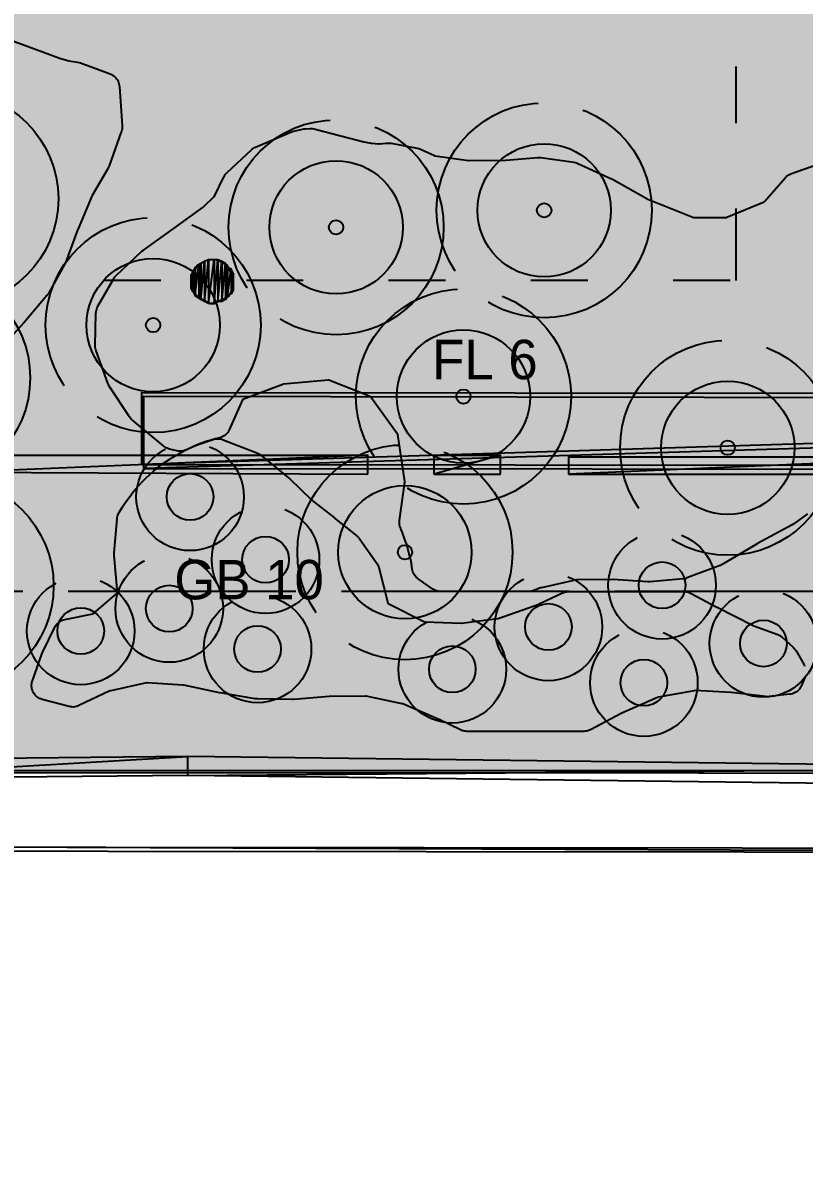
# Model space of a CAD drawing. Header units: metres. Extents: x 1 to 213, y 1 to 147.
# Drawn here: x 90.78 to 95.14, y 40.28 to 46.64 of the extents above; entities that cross this region are included whole.
import ezdxf
from ezdxf.enums import TextEntityAlignment as Align

# ---------------------------------------------------------------- set-up
doc = ezdxf.new("R2010")
doc.units = ezdxf.units.M
doc.linetypes.add('DASHED', pattern=[1.524, 1.27, -0.254])
for name, color, linetype in [('00-BASE-ARQUITECTURA', 8, 'Continuous'), ('PJ-ARBUSTOS', 82, 'Continuous'), ('PJ-COPA-ADULTA', 8, 'DASHED'), ('PJ-CUBRESUELOS', 150, 'Continuous'), ('PJ-ETIQUETAS', 7, 'Continuous'), ('PJ-GRAVILLA', 42, 'Continuous'), ('PJ-LIMITE-JARDIN', 7, 'Continuous'), ('PJ-MASAS', 92, 'Continuous'), ('PJ-MASAS-RELLENO', 92, 'Continuous'), ('PJ-RIEGO-SECTORES', 5, 'Continuous'), ('PJ-VISIBILIDAD', 1, 'DASHED')]:
    doc.layers.add(name, color=color, linetype=linetype)

# ---------------------------------------------------------------- blocks, each defined once
blk = doc.blocks.new('PJ_FL')
for radius in [0.372, 0.04]:
    blk.add_circle((0, 0), radius)
at = {"flags": 1}
for tag, p, height in [('CODIGO', (0.15, 0.15), 0.2), ('ESPECIE', (0.15, -0.1), 0.15), ('ZONA', (0.15, -0.3), 0.15)]:
    blk.add_attdef(tag, p, '', height=height, dxfattribs=at)
blk = doc.blocks.new('PJ_GB')
blk.add_circle((0, 0), 0.13)
at = {"flags": 1}
for tag, p, height in [('CODIGO', (0.15, 0.15), 0.2), ('ESPECIE', (0.15, -0.1), 0.15), ('ZONA', (0.15, -0.3), 0.15)]:
    blk.add_attdef(tag, p, '', height=height, dxfattribs=at)

msp = doc.modelspace()

# ---------------------------------------------------------------- hatches: boundary and pattern name
at = {"layer": 'PJ-GRAVILLA'}
h = msp.add_hatch(dxfattribs=at)
h.set_pattern_fill('GRAVEL', scale=0.03)
h.paths.add_polyline_path([(77.6993, 54.0632), (78.7135, 54.0191), (78.7135, 53.4899), (79.0663, 53.2253), (90.7961, 53.2253), (91.1489, 53.4899), (91.1489, 54.0191), (92.1631, 54.0632), (94.1034, 54.0632), (95.6468, 53.6663), (97.0579, 52.6962), (98.1163, 51.3291), (101.2913, 42.642), (101.0708, 42.4656), (70.5996, 42.4656), (70.5555, 42.8184), (70.8201, 43.568), (73.8187, 51.3732), (74.6125, 52.4757), (75.4503, 53.1812), (76.3764, 53.7104), (77.6993, 54.0632)])
at = {"layer": 'PJ-MASAS-RELLENO'}
for points in [[(86.0731, 45.8196), (86.1771, 45.8815), (86.1789, 45.8827), (86.1806, 45.8841), (86.3313, 46.0262), (86.3337, 46.0286), (86.4597, 46.1693), (86.4677, 46.1771), (86.6157, 46.3019), (86.6232, 46.3075), (86.6313, 46.3122), (86.7925, 46.3935), (86.8003, 46.3969), (86.9786, 46.4643), (86.982, 46.4658), (87.1587, 46.5525), (87.1601, 46.5533), (87.1614, 46.5543), (87.3169, 46.6869), (87.3181, 46.688), (87.3192, 46.6892), (87.4715, 46.8701), (87.4746, 46.8735), (87.4811, 46.8804), (87.4867, 46.8858), (87.4928, 46.8906), (87.4994, 46.8948), (87.5063, 46.8984), (87.5136, 46.9012), (87.5211, 46.9033), (87.5288, 46.9047), (87.5326, 46.9052), (87.5672, 46.9121), (87.5698, 46.9127), (87.8433, 46.9859), (87.8509, 46.9875), (87.8587, 46.9884), (87.8665, 46.9886), (87.8929, 46.9877), (87.8981, 46.9879), (87.9358, 46.9917), (87.9384, 46.992), (88.1964, 47.035), (88.2044, 47.0359), (88.2124, 47.036), (88.2203, 47.0353), (88.2546, 47.0307), (88.2598, 47.0303), (88.3009, 47.0302), (88.3016, 47.0302), (88.3097, 47.03), (88.3179, 47.029), (88.3258, 47.0272), (88.3335, 47.0246), (88.341, 47.0211), (88.348, 47.017), (88.4866, 46.9254), (88.6803, 46.7995), (88.682, 46.7985), (88.6838, 46.7978), (88.8613, 46.7463), (88.8632, 46.7459), (88.8652, 46.7456), (89.0627, 46.7298), (89.0678, 46.7297), (89.2452, 46.7381), (89.2547, 46.738), (89.2642, 46.7367), (89.4497, 46.7008), (89.4566, 46.6992), (89.4634, 46.6969), (89.6334, 46.6309), (89.6418, 46.6271), (89.8176, 46.5345), (89.8193, 46.5337), (89.8211, 46.5331), (90.009, 46.4765), (90.0111, 46.476), (90.0133, 46.476), (90.2149, 46.4828), (90.2172, 46.4831), (90.2194, 46.4835), (90.4485, 46.5449), (90.4509, 46.5457), (90.5481, 46.5785), (90.5556, 46.5807), (90.5633, 46.5821), (90.5711, 46.5827), (90.5789, 46.5826), (90.5867, 46.5817), (90.5944, 46.58), (90.6307, 46.5703), (90.6358, 46.5693), (90.6381, 46.569), (90.6468, 46.5674), (90.6553, 46.5648), (90.9834, 46.4444), (90.9859, 46.4436), (91.0336, 46.4296), (91.0387, 46.4284), (91.0877, 46.4207), (91.0956, 46.4191), (91.1033, 46.4166), (91.2693, 46.3546), (91.2763, 46.3516), (91.283, 46.3479), (91.2893, 46.3437), (91.2952, 46.3388), (91.3006, 46.3334), (91.3054, 46.3275), (91.3097, 46.3212), (91.3133, 46.3145), (91.3163, 46.3074), (91.3186, 46.3002), (91.3202, 46.2927), (91.3211, 46.2851), (91.3362, 46.0644), (91.3364, 46.0562), (91.3357, 46.048), (91.3341, 46.0399), (91.3317, 46.032), (91.2639, 45.842), (91.2611, 45.8353), (91.2578, 45.8289), (91.1697, 45.676), (91.1676, 45.6718), (91.0901, 45.4907), (91.0893, 45.4888), (91.0225, 45.307), (91.0202, 45.3013), (91.0174, 45.2958), (90.9268, 45.1324), (90.9227, 45.1257), (90.9179, 45.1194), (90.7896, 44.968), (90.7873, 44.9654), (90.6467, 44.8134), (90.6454, 44.8118), (90.6443, 44.8101), (90.5424, 44.6409), (90.5414, 44.6391), (90.5411, 44.6372), (90.5113, 44.4348), (90.5111, 44.4328), (90.5113, 44.4308), (90.5492, 44.1966), (90.5499, 44.1934), (90.6088, 43.9562), (90.6101, 43.9498), (90.6109, 43.9433), (90.6111, 43.9367), (90.6106, 43.7087), (90.6102, 43.701), (90.6091, 43.6934), (90.6073, 43.686), (90.6047, 43.6787), (90.6015, 43.6718), (90.5976, 43.6651), (90.5931, 43.6589), (90.4627, 43.4957), (90.4574, 43.4897), (90.4516, 43.4843), (90.4452, 43.4795), (90.4384, 43.4753), (90.4313, 43.4719), (90.4238, 43.4692), (90.416, 43.4672), (90.4082, 43.466), (90.4002, 43.4656), (89.9232, 43.4656), (89.9158, 43.4659), (89.9085, 43.467), (89.9014, 43.4686), (89.8944, 43.471), (89.8924, 43.4717), (89.8894, 43.473), (89.6922, 43.5583), (89.6906, 43.5589), (89.6889, 43.5594), (89.4991, 43.6046), (89.4881, 43.6081), (89.3282, 43.6717), (89.3206, 43.6751), (89.3135, 43.6794), (89.3068, 43.6843), (89.3007, 43.6899), (89.19, 43.8026), (89.1844, 43.8088), (89.1796, 43.8156), (89.1755, 43.8229), (89.1722, 43.8305), (89.1696, 43.8384), (89.1245, 44.0112), (89.1229, 44.0185), (89.0867, 44.2408), (89.0854, 44.2462), (89.0139, 44.4782), (89.0133, 44.4798), (89.0124, 44.4813), (88.869, 44.6711), (88.8677, 44.6727), (88.8658, 44.6736), (88.6419, 44.7701), (88.64, 44.7709), (88.6379, 44.7707), (88.3894, 44.7434), (88.3873, 44.743), (88.3853, 44.7422), (88.1558, 44.6349), (88.1515, 44.6326), (88.0867, 44.5919), (88.0796, 44.5879), (88.0721, 44.5847), (88.0644, 44.5822), (88.0564, 44.5806), (88.0483, 44.5797), (88.0402, 44.5797), (87.9869, 44.5824), (87.985, 44.5824), (87.9575, 44.5824), (87.9555, 44.5824), (87.8774, 44.5785), (87.8754, 44.5784), (87.8481, 44.5757), (87.8461, 44.5754), (87.7688, 44.564), (87.7668, 44.5636), (87.7399, 44.5583), (87.738, 44.5578), (87.6621, 44.5388), (87.6602, 44.5383), (87.6339, 44.5303), (87.632, 44.5297), (87.5584, 44.5034), (87.5565, 44.5026), (87.5311, 44.4921), (87.5294, 44.4913), (87.4586, 44.4579), (87.4569, 44.457), (87.4327, 44.4441), (87.4309, 44.4431), (87.415, 44.4335), (87.4083, 44.43), (87.4014, 44.427), (87.3943, 44.4248), (87.2634, 44.3902), (87.2617, 44.3897), (87.2601, 44.3886), (87.1093, 44.2777), (87.1078, 44.2765), (87.1066, 44.275), (86.9901, 44.1229), (86.9842, 44.116), (86.9775, 44.1098), (86.9701, 44.1044), (86.8147, 44.0037), (86.8073, 43.9995), (86.7995, 43.9961), (86.7914, 43.9935), (86.7831, 43.9918), (86.7746, 43.991), (86.7661, 43.9911), (86.6027, 44.0014), (86.5947, 44.0023), (86.5868, 44.0041), (86.5791, 44.0066), (86.5717, 44.0099), (86.5646, 44.0139), (86.5581, 44.0186), (86.552, 44.0239), (86.4442, 44.129), (86.4385, 44.1352), (86.4335, 44.1419), (86.4292, 44.1491), (86.4257, 44.1568), (86.423, 44.1648), (86.4211, 44.173), (86.3984, 44.3077), (86.3975, 44.3159), (86.3974, 44.3242), (86.3982, 44.3325), (86.4148, 44.4473), (86.415, 44.4494), (86.4145, 44.4515), (86.3596, 44.6337), (86.3589, 44.6356), (86.3576, 44.6373), (86.2133, 44.8051), (86.2121, 44.8063), (86.2108, 44.8075), (86.0202, 44.9643), (86.0166, 44.9674), (85.8501, 45.122), (85.845, 45.1272), (85.8404, 45.1327), (85.8364, 45.1387), (85.7476, 45.2828), (85.7436, 45.2901), (85.7404, 45.2978), (85.738, 45.3059), (85.7365, 45.3141), (85.7358, 45.3224), (85.736, 45.3307), (85.7371, 45.339), (85.7684, 45.5119), (85.7701, 45.5191), (85.7724, 45.5261), (85.7754, 45.5329), (85.7789, 45.5394), (85.7831, 45.5455), (85.9103, 45.7157), (85.9153, 45.7217), (85.9208, 45.7272), (85.9269, 45.7322), (85.9334, 45.7365), (86.0731, 45.8196)], [(91.3933, 44.4233), (91.3875, 44.4286), (91.3823, 44.4345), (91.3777, 44.4408), (91.2646, 44.6129), (91.26, 44.6209), (91.2563, 44.6294), (91.1909, 44.8087), (91.1886, 44.8158), (91.1871, 44.8231), (91.1862, 44.8306), (91.186, 44.838), (91.1904, 45.0206), (91.191, 45.0285), (91.1924, 45.0363), (91.1945, 45.0439), (91.1974, 45.0513), (91.2009, 45.0584), (91.2872, 45.2095), (91.2914, 45.2161), (91.2963, 45.2223), (91.3017, 45.228), (91.4468, 45.3652), (91.4551, 45.3721), (91.6388, 45.5041), (91.7886, 45.6121), (91.7928, 45.6156), (91.8498, 45.67), (91.851, 45.6712), (91.8518, 45.6728), (91.9044, 45.7807), (91.9079, 45.7871), (91.9119, 45.7931), (91.9165, 45.7988), (91.9216, 45.804), (92.0576, 45.9317), (92.063, 45.9363), (92.0687, 45.9403), (92.0747, 45.9439), (92.0811, 45.947), (92.2805, 46.0318), (92.2871, 46.0342), (92.2939, 46.0361), (92.3416, 46.0471), (92.3499, 46.0486), (92.3582, 46.0491), (92.3851, 46.0496), (92.3866, 46.0497), (92.3957, 46.05), (92.4047, 46.0492), (92.4136, 46.0474), (92.684, 45.9762), (92.6865, 45.9756), (92.7242, 45.9683), (92.7294, 45.9676), (92.7664, 45.9654), (92.7716, 45.9654), (92.8086, 45.968), (92.8112, 45.9684), (92.8197, 45.9691), (92.8283, 45.9688), (92.8368, 45.9677), (92.9817, 45.9404), (92.991, 45.9381), (92.9999, 45.9347), (93.0793, 45.8989), (93.081, 45.8982), (93.0829, 45.8978), (93.2683, 45.8719), (93.2698, 45.8717), (93.2713, 45.8717), (93.4739, 45.8738), (93.4767, 45.8739), (93.6552, 45.8884), (93.664, 45.8887), (93.6728, 45.8879), (93.8559, 45.8621), (93.8634, 45.8607), (93.8707, 45.8586), (93.8778, 45.8557), (94.0658, 45.7703), (94.0719, 45.7672), (94.2727, 45.6542), (94.2774, 45.6519), (94.5198, 45.5547), (94.5216, 45.5541), (94.5235, 45.554), (94.7064, 45.5542), (94.7084, 45.5543), (94.7102, 45.555), (94.9182, 45.6419), (94.9198, 45.6427), (94.921, 45.644), (95.0369, 45.7765), (95.0426, 45.7824), (95.0489, 45.7877), (95.0557, 45.7923), (95.0629, 45.7961), (95.0705, 45.7993), (95.2443, 45.8606), (95.2519, 45.8629), (95.2597, 45.8644), (95.2676, 45.8651), (95.2756, 45.8651), (95.2835, 45.8642), (95.2912, 45.8626), (95.2988, 45.8602), (95.3943, 45.8247), (95.4015, 45.8216), (95.4084, 45.8178), (95.4148, 45.8134), (95.4208, 45.8083), (95.4263, 45.8027), (95.4312, 45.7966), (95.4355, 45.7901), (95.4391, 45.7831), (95.442, 45.7758), (95.4442, 45.7683), (95.4457, 45.7606), (95.4464, 45.7528), (95.4463, 45.745), (95.4454, 45.7372), (95.4438, 45.7295), (95.4415, 45.722), (95.4384, 45.7148), (95.4346, 45.7079), (95.4329, 45.7051), (95.4324, 45.7043), (95.4292, 45.6987), (95.4283, 45.697), (95.421, 45.6829), (95.4201, 45.6811), (95.4177, 45.6757), (95.4169, 45.6739), (95.4111, 45.6591), (95.4104, 45.6573), (95.4084, 45.6512), (95.408, 45.6502), (95.4057, 45.6427), (95.4054, 45.6417), (95.3559, 45.4677), (95.3557, 45.4668), (95.3537, 45.459), (95.3534, 45.458), (95.352, 45.4516), (95.3516, 45.4496), (95.3487, 45.4337), (95.3484, 45.4318), (95.3477, 45.4258), (95.3475, 45.4237), (95.3462, 45.4077), (95.3461, 45.4057), (95.346, 45.3996), (95.346, 45.3976), (95.3464, 45.3815), (95.3465, 45.3795), (95.347, 45.3729), (95.3471, 45.3719), (95.3479, 45.3639), (95.348, 45.3629), (95.3701, 45.189), (95.3703, 45.1879), (95.3716, 45.1791), (95.3718, 45.1781), (95.3731, 45.171), (95.3736, 45.1688), (95.3777, 45.1516), (95.3783, 45.1494), (95.3804, 45.1426), (95.3807, 45.1415), (95.3835, 45.1331), (95.3839, 45.1321), (95.4516, 44.9453), (95.4524, 44.943), (95.5086, 44.7722), (95.5106, 44.7648), (95.512, 44.7572), (95.5312, 44.6035), (95.5318, 44.5969), (95.5318, 44.5903), (95.5247, 44.4127), (95.5246, 44.4094), (95.5245, 44.4066), (95.5245, 44.4034), (95.5236, 44.2141), (95.5236, 44.2129), (95.5239, 44.2033), (95.5239, 44.202), (95.5244, 44.1942), (95.5246, 44.1918), (95.5268, 44.1726), (95.5272, 44.1703), (95.5285, 44.1625), (95.5288, 44.1614), (95.5307, 44.1519), (95.531, 44.1507), (95.5386, 44.1192), (95.5401, 44.1113), (95.5408, 44.1033), (95.5407, 44.0952), (95.5398, 44.0872), (95.5381, 44.0794), (95.5356, 44.0717), (95.5323, 44.0644), (95.5283, 44.0574), (95.5237, 44.0508), (95.5184, 44.0448), (95.4525, 43.9767), (95.4463, 43.9709), (95.4394, 43.9658), (95.4321, 43.9615), (95.4244, 43.9579), (95.4163, 43.9552), (95.2707, 43.915), (95.2646, 43.9136), (95.2585, 43.9126), (95.164, 43.9018), (95.1619, 43.9015), (95.1602, 43.9003), (95.0838, 43.8438), (95.0741, 43.8377), (94.8799, 43.7333), (94.8785, 43.7325), (94.684, 43.6177), (94.6779, 43.6145), (94.6717, 43.6118), (94.4872, 43.5417), (94.4803, 43.5395), (94.4732, 43.5378), (94.466, 43.5368), (94.282, 43.5203), (94.2758, 43.5199), (94.2696, 43.5201), (94.0761, 43.5327), (94.0732, 43.5328), (93.8756, 43.5314), (93.8735, 43.5312), (93.8714, 43.5309), (93.6749, 43.4874), (93.6698, 43.4859), (93.6276, 43.4705), (93.6209, 43.4684), (93.6141, 43.4668), (93.6071, 43.4659), (93.6001, 43.4656), (93.1157, 43.4656), (93.1076, 43.466), (93.0996, 43.4672), (93.0918, 43.4693), (93.0842, 43.4721), (93.0769, 43.4757), (93.07, 43.48), (92.9878, 43.5372), (92.9814, 43.5422), (92.9755, 43.5478), (92.9702, 43.554), (92.9655, 43.5607), (92.9616, 43.5678), (92.9584, 43.5753), (92.956, 43.5831), (92.9544, 43.5911), (92.9498, 43.6222), (92.9495, 43.6241), (92.9441, 43.6511), (92.9437, 43.653), (92.9303, 43.7065), (92.9297, 43.7084), (92.9218, 43.7347), (92.9211, 43.7365), (92.9026, 43.7885), (92.9019, 43.7903), (92.8913, 43.8157), (92.8902, 43.8184), (92.8902, 43.8184), (92.8879, 43.824), (92.8856, 43.8314), (92.8841, 43.839), (92.8833, 43.8468), (92.8832, 43.8545), (92.8839, 43.8622), (92.9141, 44.0758), (92.9143, 44.0777), (92.9141, 44.0796), (92.8739, 44.3417), (92.8735, 44.3436), (92.8725, 44.3452), (92.7232, 44.5518), (92.722, 44.5532), (92.7203, 44.554), (92.4897, 44.6457), (92.4879, 44.6463), (92.486, 44.6462), (92.2363, 44.6233), (92.2346, 44.623), (92.2329, 44.6225), (92.0104, 44.5382), (92.0086, 44.5374), (92.0077, 44.5357), (91.9333, 44.3685), (91.9297, 44.3613), (91.9254, 44.3545), (91.9203, 44.3482), (91.9147, 44.3424), (91.9086, 44.3372), (91.9019, 44.3327), (91.8948, 44.3288), (91.8874, 44.3257), (91.8797, 44.3234), (91.8412, 44.3138), (91.8393, 44.3132), (91.813, 44.3053), (91.8112, 44.3046), (91.7593, 44.2861), (91.7574, 44.2854), (91.732, 44.2748), (91.7302, 44.274), (91.6944, 44.2571), (91.6873, 44.2542), (91.68, 44.2519), (91.6725, 44.2504), (91.6649, 44.2496), (91.6572, 44.2495), (91.6496, 44.2501), (91.6421, 44.2515), (91.6012, 44.261), (91.594, 44.263), (91.5871, 44.2657), (91.5804, 44.269), (91.574, 44.273), (91.5681, 44.2775), (91.3933, 44.4233)], [(91.1722, 43.3419), (91.1741, 43.3424), (91.1757, 43.3436), (91.3092, 43.4562), (91.3106, 43.4574), (91.3105, 43.4593), (91.2915, 43.6674), (91.2911, 43.6744), (91.2914, 43.6815), (91.3077, 43.8719), (91.3086, 43.8791), (91.3102, 43.8862), (91.3124, 43.8931), (91.3153, 43.8998), (91.3187, 43.9062), (91.3399, 43.9415), (91.342, 43.9448), (91.3562, 43.966), (91.3584, 43.9692), (91.3901, 44.0119), (91.3925, 44.015), (91.4087, 44.0347), (91.4113, 44.0377), (91.447, 44.0771), (91.4497, 44.08), (91.4677, 44.098), (91.4706, 44.1007), (91.51, 44.1364), (91.513, 44.139), (91.5327, 44.1552), (91.5358, 44.1576), (91.5785, 44.1893), (91.5817, 44.1915), (91.6029, 44.2057), (91.6062, 44.2078), (91.6519, 44.2352), (91.6553, 44.2371), (91.6778, 44.2491), (91.6813, 44.2509), (91.7294, 44.2736), (91.7329, 44.2752), (91.7565, 44.285), (91.7602, 44.2864), (91.8103, 44.3043), (91.814, 44.3055), (91.8384, 44.3129), (91.8422, 44.314), (91.8513, 44.3163), (91.8594, 44.3179), (91.8675, 44.3186), (91.8757, 44.3185), (91.8839, 44.3176), (91.8919, 44.3158), (91.8997, 44.3132), (92.0879, 44.2401), (92.0956, 44.2366), (92.1028, 44.2324), (92.1096, 44.2274), (92.2644, 44.1008), (92.2693, 44.0964), (92.3924, 43.9774), (92.3956, 43.9746), (92.5204, 43.8773), (92.5216, 43.8763), (92.6474, 43.7744), (92.6529, 43.7695), (92.6579, 43.7641), (92.6625, 43.7583), (92.7555, 43.626), (92.7594, 43.6199), (92.7627, 43.6134), (92.7655, 43.6066), (92.7676, 43.5996), (92.8175, 43.4023), (92.8181, 43.4006), (92.8197, 43.3996), (93.0228, 43.2972), (93.0248, 43.2963), (93.0269, 43.2961), (93.2268, 43.289), (93.2284, 43.289), (93.2301, 43.2892), (93.4301, 43.3149), (93.4321, 43.3152), (93.4341, 43.3158), (93.6341, 43.3857), (93.6375, 43.3871), (93.793, 43.4583), (93.801, 43.4615), (93.8092, 43.4638), (93.8177, 43.4651), (93.8263, 43.4656), (94.4722, 43.4656), (94.4801, 43.4652), (94.4879, 43.464), (94.4955, 43.4621), (94.503, 43.4594), (94.5101, 43.456), (94.6538, 43.3786), (94.6548, 43.3781), (94.8561, 43.2772), (94.86, 43.2755), (94.9938, 43.2258), (95.0009, 43.2227), (95.0076, 43.219), (95.014, 43.2147), (95.0199, 43.2098), (95.0799, 43.1548), (95.0858, 43.1488), (95.091, 43.1422), (95.0956, 43.1351), (95.14, 43.0564), (95.1435, 43.0493), (95.1464, 43.0418), (95.1485, 43.0341), (95.1498, 43.0262), (95.1503, 43.0182), (95.15, 43.0102), (95.1489, 43.0022), (95.147, 42.9945), (95.1444, 42.9869), (95.126, 42.942), (95.1228, 42.9349), (95.1188, 42.9282), (95.1142, 42.922), (95.1091, 42.9162), (95.1034, 42.9109), (95.0972, 42.9062), (95.0906, 42.9021), (95.0836, 42.8987), (95.0763, 42.896), (95.0688, 42.894), (95.0611, 42.8927), (94.9461, 42.8794), (94.9366, 42.8789), (94.9272, 42.8795), (94.7344, 42.9031), (94.7314, 42.9034), (94.5315, 42.9128), (94.5292, 42.9128), (94.527, 42.9125), (94.3278, 42.8758), (94.3256, 42.8753), (94.3234, 42.8745), (94.1232, 42.7874), (94.1205, 42.7861), (93.9486, 42.6949), (93.9415, 42.6916), (93.9342, 42.689), (93.9266, 42.6871), (93.9189, 42.686), (93.9111, 42.6856), (93.2594, 42.6856), (93.2522, 42.6859), (93.245, 42.6869), (93.238, 42.6885), (93.2311, 42.6908), (93.2245, 42.6936), (93.1042, 42.7519), (93.1025, 42.7527), (92.9015, 42.8386), (92.8996, 42.8393), (92.8977, 42.8398), (92.698, 42.8812), (92.6959, 42.8815), (92.6938, 42.8816), (92.4937, 42.8798), (92.4909, 42.8797), (92.2923, 42.8639), (92.2848, 42.8636), (92.0908, 42.8666), (92.0849, 42.8669), (92.079, 42.8677), (91.883, 42.9001), (91.8794, 42.9008), (91.6803, 42.9431), (91.6746, 42.9439), (91.4757, 42.9573), (91.4738, 42.9573), (91.4719, 42.957), (91.2723, 42.9127), (91.2701, 42.9121), (91.2681, 42.9112), (91.0951, 42.8292), (91.0877, 42.8262), (91.08, 42.8239), (91.0721, 42.8223), (91.0641, 42.8216), (91.0561, 42.8217), (91.0481, 42.8226), (91.0403, 42.8242), (90.8904, 42.8641), (90.883, 42.8665), (90.8758, 42.8696), (90.869, 42.8733), (90.8626, 42.8777), (90.8566, 42.8827), (90.8512, 42.8883), (90.8463, 42.8944), (90.842, 42.9009), (90.8384, 42.9078), (90.8355, 42.915), (90.8333, 42.9225), (90.8318, 42.9301), (90.8311, 42.9379), (90.8311, 42.9457), (90.8319, 42.9534), (90.8334, 42.9611), (90.8357, 42.9685), (90.8908, 43.1216), (90.8941, 43.1294), (90.9609, 43.2673), (90.9649, 43.2745), (90.9695, 43.2812), (90.9749, 43.2874), (90.9808, 43.2931), (90.9873, 43.2981), (90.9942, 43.3024), (91.0016, 43.306), (91.0093, 43.3088), (91.0172, 43.3108), (91.1722, 43.3419)]]:
    msp.add_hatch(color=7, dxfattribs=at).paths.add_polyline_path(points)

# ---------------------------------------------------------------- linework, layer by layer
at = {"layer": '00-BASE-ARQUITECTURA'}
for points in [[(94.7596, 46.3973), (94.7596, 46.0798)], [(94.7596, 45.6036), (94.7596, 45.2014)], [(91.8386, 45.3178), (91.8174, 45.3178), (91.7963, 45.3072), (91.7751, 45.2966), (91.7539, 45.2861), (91.7433, 45.2649), (91.7328, 45.2437), (91.7222, 45.2226), (91.7222, 45.2014), (91.7222, 45.1802), (91.7222, 45.1591), (91.7328, 45.1379), (91.7433, 45.1167), (91.7645, 45.1061), (91.7857, 45.0956), (91.8068, 45.085), (91.828, 45.0744), (91.8492, 45.0744), (91.8703, 45.085), (91.8915, 45.0956), (91.9127, 45.1061), (91.9338, 45.1167), (91.9444, 45.1379), (91.955, 45.1591), (91.955, 45.1802), (91.955, 45.2014), (91.955, 45.2226), (91.9444, 45.2437), (91.9338, 45.2649), (91.9233, 45.2861), (91.9021, 45.2966), (91.8809, 45.3072), (91.8598, 45.3178), (91.8386, 45.3178)], [(91.7963, 45.3072), (91.7963, 45.085), (91.8174, 45.3178), (91.7963, 45.3072)], [(91.7963, 45.085), (91.8174, 45.3178), (91.8174, 45.0744), (91.7963, 45.085)], [(91.8174, 45.3178), (91.8174, 45.0744), (91.8492, 45.3178), (91.8174, 45.3178)], [(91.8174, 45.0744), (91.8492, 45.3178), (91.8492, 45.0744), (91.8174, 45.0744)], [(91.8492, 45.3178), (91.8492, 45.0744), (91.8703, 45.3178), (91.8492, 45.3178)], [(91.8492, 45.0744), (91.8703, 45.3178), (91.8703, 45.085), (91.8492, 45.0744)], [(91.8703, 45.3178), (91.8703, 45.085), (91.8915, 45.3072), (91.8703, 45.3178)], [(91.7222, 45.2331), (91.7222, 45.1591), (91.7328, 45.2543), (91.7222, 45.2331)], [(91.7222, 45.1591), (91.7328, 45.2543), (91.7328, 45.1379), (91.7222, 45.1591)], [(91.7328, 45.2543), (91.7328, 45.1379), (91.7433, 45.2755), (91.7328, 45.2543)], [(91.7328, 45.1379), (91.7433, 45.2755), (91.7433, 45.1273), (91.7328, 45.1379)], [(91.7433, 45.2755), (91.7433, 45.1273), (91.7645, 45.2861), (91.7433, 45.2755)], [(91.7433, 45.1273), (91.7645, 45.2861), (91.7645, 45.1061), (91.7433, 45.1273)], [(91.7645, 45.2861), (91.7645, 45.1061), (91.7751, 45.2966), (91.7645, 45.2861)], [(91.7645, 45.1061), (91.7751, 45.2966), (91.7751, 45.0956), (91.7645, 45.1061)], [(91.7751, 45.2966), (91.7751, 45.0956), (91.7963, 45.3072), (91.7751, 45.2966)], [(91.7751, 45.0956), (91.7963, 45.3072), (91.7963, 45.085), (91.7751, 45.0956)], [(91.8703, 45.085), (91.8915, 45.3072), (91.8915, 45.085), (91.8703, 45.085)], [(91.8915, 45.3072), (91.8915, 45.085), (91.9127, 45.2966), (91.8915, 45.3072)], [(91.8915, 45.085), (91.9127, 45.2966), (91.9127, 45.0956), (91.8915, 45.085)], [(91.9127, 45.2966), (91.9127, 45.0956), (91.9233, 45.2755), (91.9127, 45.2966)], [(91.9127, 45.0956), (91.9233, 45.2755), (91.9233, 45.1167), (91.9127, 45.0956)], [(91.9233, 45.2755), (91.9233, 45.1167), (91.9444, 45.2649), (91.9233, 45.2755)], [(91.9233, 45.1167), (91.9444, 45.2649), (91.9444, 45.1273), (91.9233, 45.1167)], [(91.9444, 45.2649), (91.9444, 45.1273), (91.955, 45.2437), (91.9444, 45.2649)], [(91.5528, 45.2014), (91.2353, 45.2014)], [(91.7222, 45.212), (91.7222, 45.1908), (91.7222, 45.2331), (91.7222, 45.212)], [(91.7222, 45.1908), (91.7222, 45.2331), (91.7222, 45.1591), (91.7222, 45.1908)], [(91.9444, 45.1273), (91.955, 45.2437), (91.955, 45.1485), (91.9444, 45.1273)], [(91.955, 45.1485), (91.955, 45.2437), (91.955, 45.2226), (91.955, 45.1485)], [(91.955, 45.1485), (91.955, 45.1696), (91.955, 45.2226), (91.955, 45.1485)], [(91.955, 45.1696), (91.955, 45.2226), (91.955, 45.2014), (91.955, 45.1696)], [(92.3466, 45.2014), (92.0291, 45.2014)], [(93.1403, 45.2014), (92.8228, 45.2014)], [(93.9341, 45.2014), (93.6166, 45.2014)], [(94.7278, 45.2014), (94.4103, 45.2014)], [(103.9459, 44.5664), (91.447, 44.1748), (91.447, 44.577), (103.9459, 44.5664)], [(103.9459, 44.1642), (103.9459, 44.5664), (91.447, 44.1748), (103.9459, 44.1642)], [(103.9565, 44.5346), (91.4576, 44.1536), (91.4576, 44.5558), (103.9565, 44.5346)], [(103.9565, 44.1431), (103.9565, 44.5346), (91.4576, 44.1536), (103.9565, 44.1431)], [(92.7064, 44.1219), (92.7064, 44.2277), (90.4522, 44.1325), (92.7064, 44.1219)], [(92.7064, 44.2277), (90.4522, 44.1325), (90.4522, 44.2277), (92.7064, 44.2277)], [(93.4473, 44.1219), (93.4473, 44.2277), (93.0768, 44.1219), (93.4473, 44.1219)], [(93.4473, 44.2277), (93.0768, 44.1219), (93.0768, 44.2277), (93.4473, 44.2277)], [(96.0825, 44.1219), (96.0825, 44.2171), (93.8283, 44.1219), (96.0825, 44.1219)], [(96.0825, 44.2171), (93.8283, 44.1219), (93.8283, 44.2171), (96.0825, 44.2171)], [(89.542, 42.5238), (89.542, 42.418), (91.701, 42.545), (89.542, 42.5238)], [(89.542, 42.418), (91.701, 42.545), (91.701, 42.4391), (89.542, 42.418)], [(91.701, 42.545), (91.701, 42.4391)], [(91.701, 42.545), (91.701, 42.4391), (96.8022, 42.4815), (91.701, 42.545)], [(132.6056, 42.4603), (98.813, 42.4497), (51.9289, 42.4709), (51.9183, 40.2061), (63.2954, 40.1637), (62.5016, 38.0788), (61.8984, 36.4807), (60.5119, 32.8612), (59.8875, 31.2208), (59.2102, 29.4428), (58.5223, 27.8553), (57.9402, 26.7652), (56.6173, 24.7438), (54.7229, 22.5637), (53.0189, 21.0502), (52.1723, 20.4152), (50.426, 19.3146), (48.5316, 18.3832)], [(91.701, 42.4391), (96.8022, 42.4815), (96.8022, 42.3756), (91.701, 42.4391)], [(52.1935, 42.0793), (123.197, 42.0052)], [(101.6705, 41.9946), (70.2063, 42.1216)], [(52.204, 42.0581), (123.2076, 41.9841)]]:
    msp.add_lwpolyline(points, dxfattribs=at)
at = {"layer": 'PJ-COPA-ADULTA'}
for centre, radius in [((90.3805, 45.6574), 0.6), ((93.6905, 45.5937), 0.6), ((92.5298, 45.4988), 0.6), ((91.5092, 44.9532), 0.6), ((90.2234, 44.6587), 0.6), ((93.2404, 44.5545), 0.6), ((94.7143, 44.2683), 0.6), ((91.7154, 43.9942), 0.3), ((92.914, 43.6855), 0.6), ((90.3539, 43.4973), 0.6), ((92.1362, 43.6438), 0.3), ((94.3482, 43.5009), 0.3), ((91.5993, 43.371), 0.3), ((91.1053, 43.2458), 0.3), ((93.7141, 43.2685), 0.3), ((94.9135, 43.1762), 0.3), ((92.0914, 43.1454), 0.3), ((93.1783, 43.0322), 0.3), ((94.2465, 42.9574), 0.3)]:
    msp.add_circle(centre, radius, dxfattribs=at)
at = {"layer": 'PJ-LIMITE-JARDIN'}
msp.add_lwpolyline([(77.6993, 54.0632), (78.7135, 54.0191), (78.7135, 53.4899), (79.0663, 53.2253), (90.7961, 53.2253), (91.1489, 53.4899), (91.1489, 54.0191), (92.1631, 54.0632), (94.1034, 54.0632), (95.6468, 53.6663), (97.0579, 52.6962), (98.1163, 51.3291), (101.2913, 42.642), (101.0708, 42.4656), (70.5996, 42.4656), (70.5555, 42.8184), (70.8201, 43.568), (73.8187, 51.3732), (74.6125, 52.4757), (75.4503, 53.1812), (76.3764, 53.7104), (77.6993, 54.0632)], close=True, dxfattribs=at)
at = {"layer": 'PJ-MASAS'}
for points in [[(90.6553, 46.5648), (90.9834, 46.4444), (90.9859, 46.4436), (91.0336, 46.4296), (91.0387, 46.4284), (91.0877, 46.4207), (91.0956, 46.4191), (91.1033, 46.4166), (91.2693, 46.3546), (91.2763, 46.3516), (91.283, 46.3479), (91.2893, 46.3437), (91.2952, 46.3388), (91.3006, 46.3334), (91.3054, 46.3275), (91.3097, 46.3212), (91.3133, 46.3145), (91.3163, 46.3074), (91.3186, 46.3002), (91.3202, 46.2927), (91.3211, 46.2851), (91.3362, 46.0644), (91.3364, 46.0562), (91.3357, 46.048), (91.3341, 46.0399), (91.3317, 46.032), (91.2639, 45.842), (91.2611, 45.8353), (91.2578, 45.8289), (91.1697, 45.676), (91.1676, 45.6718), (91.0901, 45.4907), (91.0893, 45.4888), (91.0225, 45.307), (91.0202, 45.3013), (91.0174, 45.2958), (90.9268, 45.1324), (90.9227, 45.1257), (90.9179, 45.1194), (90.7896, 44.968), (90.7873, 44.9654), (90.6467, 44.8134)], [(95.1602, 43.9003), (95.0838, 43.8438), (95.0741, 43.8377), (94.8799, 43.7333), (94.8785, 43.7325), (94.684, 43.6177), (94.6779, 43.6145), (94.6717, 43.6118), (94.4872, 43.5417), (94.4803, 43.5395), (94.4732, 43.5378), (94.466, 43.5368), (94.282, 43.5203), (94.2758, 43.5199), (94.2696, 43.5201), (94.0761, 43.5327), (94.0732, 43.5328), (93.8756, 43.5314), (93.8735, 43.5312), (93.8714, 43.5309), (93.6749, 43.4874), (93.6698, 43.4859), (93.6276, 43.4705), (93.6209, 43.4684), (93.6141, 43.4668), (93.6071, 43.4659), (93.6001, 43.4656), (93.1157, 43.4656), (93.1076, 43.466), (93.0996, 43.4672), (93.0918, 43.4693), (93.0842, 43.4721), (93.0769, 43.4757), (93.07, 43.48), (92.9878, 43.5372), (92.9814, 43.5422), (92.9755, 43.5478), (92.9702, 43.554), (92.9655, 43.5607), (92.9616, 43.5678), (92.9584, 43.5753), (92.956, 43.5831), (92.9544, 43.5911), (92.9498, 43.6222), (92.9495, 43.6241), (92.9441, 43.6511), (92.9437, 43.653), (92.9303, 43.7065), (92.9297, 43.7084), (92.9218, 43.7347), (92.9211, 43.7365), (92.9026, 43.7885), (92.9019, 43.7903), (92.8913, 43.8157), (92.8902, 43.8184), (92.8902, 43.8184), (92.8879, 43.824), (92.8856, 43.8314), (92.8841, 43.839), (92.8833, 43.8468), (92.8832, 43.8545), (92.8839, 43.8622), (92.9141, 44.0758), (92.9143, 44.0777), (92.9141, 44.0796), (92.8739, 44.3417), (92.8735, 44.3436), (92.8725, 44.3452), (92.7232, 44.5518), (92.722, 44.5532), (92.7203, 44.554), (92.4897, 44.6457), (92.4879, 44.6463), (92.486, 44.6462), (92.2363, 44.6233), (92.2346, 44.623), (92.2329, 44.6225), (92.0104, 44.5382), (92.0086, 44.5374), (92.0077, 44.5357), (91.9333, 44.3685), (91.9297, 44.3613), (91.9254, 44.3545), (91.9203, 44.3482), (91.9147, 44.3424), (91.9086, 44.3372), (91.9019, 44.3327), (91.8948, 44.3288), (91.8874, 44.3257), (91.8797, 44.3234), (91.8412, 44.3138), (91.8393, 44.3132), (91.813, 44.3053), (91.8112, 44.3046), (91.7593, 44.2861), (91.7574, 44.2854), (91.732, 44.2748), (91.7302, 44.274), (91.6944, 44.2571), (91.6873, 44.2542), (91.68, 44.2519), (91.6725, 44.2504), (91.6649, 44.2496), (91.6572, 44.2495), (91.6496, 44.2501), (91.6421, 44.2515), (91.6012, 44.261), (91.594, 44.263), (91.5871, 44.2657), (91.5804, 44.269), (91.574, 44.273), (91.5681, 44.2775), (91.3933, 44.4233), (91.3933, 44.4233), (91.3875, 44.4286), (91.3823, 44.4345), (91.3777, 44.4408), (91.2646, 44.6129), (91.26, 44.6209), (91.2563, 44.6294), (91.1909, 44.8087), (91.1886, 44.8158), (91.1871, 44.8231), (91.1862, 44.8306), (91.186, 44.838), (91.1904, 45.0206), (91.191, 45.0285), (91.1924, 45.0363), (91.1945, 45.0439), (91.1974, 45.0513), (91.2009, 45.0584), (91.2872, 45.2095), (91.2914, 45.2161), (91.2963, 45.2223), (91.3017, 45.228), (91.4468, 45.3652), (91.4551, 45.3721), (91.6388, 45.5041), (91.7886, 45.6121), (91.7928, 45.6156), (91.8498, 45.67), (91.851, 45.6712), (91.8518, 45.6728), (91.9044, 45.7807), (91.9079, 45.7871), (91.9119, 45.7931), (91.9165, 45.7988), (91.9216, 45.804), (92.0576, 45.9317), (92.063, 45.9363), (92.0687, 45.9403), (92.0747, 45.9439), (92.0811, 45.947), (92.2805, 46.0318), (92.2871, 46.0342), (92.2939, 46.0361), (92.3416, 46.0471), (92.3499, 46.0486), (92.3582, 46.0491), (92.3851, 46.0496), (92.3866, 46.0497), (92.3957, 46.05), (92.4047, 46.0492), (92.4136, 46.0474), (92.684, 45.9762), (92.6865, 45.9756), (92.7242, 45.9683), (92.7294, 45.9676), (92.7664, 45.9654), (92.7716, 45.9654), (92.8086, 45.968), (92.8112, 45.9684), (92.8197, 45.9691), (92.8283, 45.9688), (92.8368, 45.9677), (92.9817, 45.9404), (92.991, 45.9381), (92.9999, 45.9347), (93.0793, 45.8989), (93.081, 45.8982), (93.0829, 45.8978), (93.2683, 45.8719), (93.2698, 45.8717), (93.2713, 45.8717), (93.4739, 45.8738), (93.4767, 45.8739), (93.6552, 45.8884), (93.664, 45.8887), (93.6728, 45.8879), (93.8559, 45.8621), (93.8634, 45.8607), (93.8707, 45.8586), (93.8778, 45.8557), (94.0658, 45.7703), (94.0719, 45.7672), (94.2727, 45.6542), (94.2774, 45.6519), (94.5198, 45.5547), (94.5216, 45.5541), (94.5235, 45.554), (94.7064, 45.5542), (94.7084, 45.5543), (94.7102, 45.555), (94.9182, 45.6419), (94.9198, 45.6427), (94.921, 45.644), (95.0369, 45.7765), (95.0426, 45.7824), (95.0489, 45.7877), (95.0557, 45.7923), (95.0629, 45.7961), (95.0705, 45.7993), (95.2443, 45.8606)], [(95.1444, 42.9869), (95.126, 42.942), (95.1228, 42.9349), (95.1188, 42.9282), (95.1142, 42.922), (95.1091, 42.9162), (95.1034, 42.9109), (95.0972, 42.9062), (95.0906, 42.9021), (95.0836, 42.8987), (95.0763, 42.896), (95.0688, 42.894), (95.0611, 42.8927), (94.9461, 42.8794), (94.9366, 42.8789), (94.9272, 42.8795), (94.7344, 42.9031), (94.7314, 42.9034), (94.5315, 42.9128), (94.5292, 42.9128), (94.527, 42.9125), (94.3278, 42.8758), (94.3256, 42.8753), (94.3234, 42.8745), (94.1232, 42.7874), (94.1205, 42.7861), (93.9486, 42.6949), (93.9415, 42.6916), (93.9342, 42.689), (93.9266, 42.6871), (93.9189, 42.686), (93.9111, 42.6856), (93.2594, 42.6856), (93.2522, 42.6859), (93.245, 42.6869), (93.238, 42.6885), (93.2311, 42.6908), (93.2245, 42.6936), (93.1042, 42.7519), (93.1025, 42.7527), (92.9015, 42.8386), (92.8996, 42.8393), (92.8977, 42.8398), (92.698, 42.8812), (92.6959, 42.8815), (92.6938, 42.8816), (92.4937, 42.8798), (92.4909, 42.8797), (92.2923, 42.8639), (92.2848, 42.8636), (92.0908, 42.8666), (92.0849, 42.8669), (92.079, 42.8677), (91.883, 42.9001), (91.8794, 42.9008), (91.6803, 42.9431), (91.6746, 42.9439), (91.4757, 42.9573), (91.4738, 42.9573), (91.4719, 42.957), (91.2723, 42.9127), (91.2701, 42.9121), (91.2681, 42.9112), (91.0951, 42.8292), (91.0877, 42.8262), (91.08, 42.8239), (91.0721, 42.8223), (91.0641, 42.8216), (91.0561, 42.8217), (91.0481, 42.8226), (91.0403, 42.8242), (90.8904, 42.8641), (90.883, 42.8665), (90.8758, 42.8696), (90.869, 42.8733), (90.8626, 42.8777), (90.8566, 42.8827), (90.8512, 42.8883), (90.8463, 42.8944), (90.842, 42.9009), (90.8384, 42.9078), (90.8355, 42.915), (90.8333, 42.9225), (90.8318, 42.9301), (90.8311, 42.9379), (90.8311, 42.9457), (90.8319, 42.9534), (90.8334, 42.9611), (90.8357, 42.9685), (90.8908, 43.1216), (90.8941, 43.1294), (90.9609, 43.2673), (90.9649, 43.2745), (90.9695, 43.2812), (90.9749, 43.2874), (90.9808, 43.2931), (90.9873, 43.2981), (90.9942, 43.3024), (91.0016, 43.306), (91.0093, 43.3088), (91.0172, 43.3108), (91.1722, 43.3419), (91.1722, 43.3419), (91.1741, 43.3424), (91.1757, 43.3436), (91.3092, 43.4562), (91.3106, 43.4574), (91.3105, 43.4593), (91.2915, 43.6674), (91.2911, 43.6744), (91.2914, 43.6815), (91.3077, 43.8719), (91.3086, 43.8791), (91.3102, 43.8862), (91.3124, 43.8931), (91.3153, 43.8998), (91.3187, 43.9062), (91.3399, 43.9415), (91.342, 43.9448), (91.3562, 43.966), (91.3584, 43.9692), (91.3901, 44.0119), (91.3925, 44.015), (91.4087, 44.0347), (91.4113, 44.0377), (91.447, 44.0771), (91.4497, 44.08), (91.4677, 44.098), (91.4706, 44.1007), (91.51, 44.1364), (91.513, 44.139), (91.5327, 44.1552), (91.5358, 44.1576), (91.5785, 44.1893), (91.5817, 44.1915), (91.6029, 44.2057), (91.6062, 44.2078), (91.6519, 44.2352), (91.6553, 44.2371), (91.6778, 44.2491), (91.6813, 44.2509), (91.7294, 44.2736), (91.7329, 44.2752), (91.7565, 44.285), (91.7602, 44.2864), (91.8103, 44.3043), (91.814, 44.3055), (91.8384, 44.3129), (91.8422, 44.314), (91.8513, 44.3163), (91.8594, 44.3179), (91.8675, 44.3186), (91.8757, 44.3185), (91.8839, 44.3176), (91.8919, 44.3158), (91.8997, 44.3132), (92.0879, 44.2401), (92.0956, 44.2366), (92.1028, 44.2324), (92.1096, 44.2274), (92.2644, 44.1008), (92.2693, 44.0964), (92.3924, 43.9774), (92.3956, 43.9746), (92.5204, 43.8773), (92.5216, 43.8763), (92.6474, 43.7744), (92.6529, 43.7695), (92.6579, 43.7641), (92.6625, 43.7583), (92.7555, 43.626), (92.7594, 43.6199), (92.7627, 43.6134), (92.7655, 43.6066), (92.7676, 43.5996), (92.8175, 43.4023), (92.8181, 43.4006), (92.8197, 43.3996), (93.0228, 43.2972), (93.0248, 43.2963), (93.0269, 43.2961), (93.2268, 43.289), (93.2284, 43.289), (93.2301, 43.2892), (93.4301, 43.3149), (93.4321, 43.3152), (93.4341, 43.3158), (93.6341, 43.3857), (93.6375, 43.3871), (93.793, 43.4583), (93.801, 43.4615), (93.8092, 43.4638), (93.8177, 43.4651), (93.8263, 43.4656), (94.4722, 43.4656), (94.4801, 43.4652), (94.4879, 43.464), (94.4955, 43.4621), (94.503, 43.4594), (94.5101, 43.456), (94.6538, 43.3786), (94.6548, 43.3781), (94.8561, 43.2772), (94.86, 43.2755), (94.9938, 43.2258), (95.0009, 43.2227), (95.0076, 43.219), (95.014, 43.2147), (95.0199, 43.2098), (95.0799, 43.1548), (95.0858, 43.1488), (95.091, 43.1422), (95.0956, 43.1351), (95.14, 43.0564), (95.1435, 43.0493)]]:
    msp.add_lwpolyline(points, dxfattribs=at)
at = {"layer": 'PJ-RIEGO-SECTORES'}
msp.add_lwpolyline([(78.7135, 53.4899), (79.0663, 53.2253), (90.7961, 53.2253), (91.1489, 53.4899), (91.1489, 54.0191), (92.1631, 54.0632), (94.1034, 54.0632), (95.6468, 53.6663), (97.0579, 52.6962), (98.1163, 51.3291), (101.2913, 42.642), (101.0708, 42.4656), (70.5996, 42.4656), (70.5555, 42.8184), (70.8201, 43.568), (73.8187, 51.3732), (74.6125, 52.4757), (75.4503, 53.1812), (76.3764, 53.7104), (77.6993, 54.0632), (78.7135, 54.0191), (78.7135, 53.4899)], close=True, dxfattribs=at)
at = {"layer": 'PJ-VISIBILIDAD'}
msp.add_lwpolyline([(79.0663, 52.2253), (90.7961, 52.2253), (90.8879, 52.2295), (90.979, 52.2422), (91.0684, 52.2631), (91.1556, 52.2922), (91.2398, 52.3291), (91.3202, 52.3736), (91.3961, 52.4253), (91.7489, 52.6899), (91.828, 52.7559), (91.8999, 52.8296), (91.9638, 52.9103), (92.0191, 52.9972), (92.0491, 53.0573), (92.1849, 53.0632), (93.9769, 53.0632), (95.2262, 52.7419), (96.3628, 51.9605), (97.2304, 50.8399), (99.9256, 43.4656), (71.852, 43.4656)], dxfattribs=at)

# ---------------------------------------------------------------- block references
at = {"layer": 'PJ-ARBUSTOS'}
for p in [(93.6905, 45.5937), (92.5298, 45.4988), (91.5092, 44.9532), (93.2404, 44.5545), (94.7143, 44.2683), (92.914, 43.6855)]:
    msp.add_blockref('PJ_FL', p, dxfattribs=at)
at = {"layer": 'PJ-CUBRESUELOS'}
for p in [(91.7154, 43.9942), (92.1362, 43.6438), (94.3482, 43.5009), (91.5993, 43.371), (91.1053, 43.2458), (93.7141, 43.2685), (94.9135, 43.1762), (92.0914, 43.1454), (93.1783, 43.0322), (94.2465, 42.9574)]:
    msp.add_blockref('PJ_GB', p, dxfattribs=at)

# ---------------------------------------------------------------- texts
at = {"layer": 'PJ-ETIQUETAS'}
for s, p in [('FL 6', (93.3598, 44.761)), ('GB 10', (92.0442, 43.5326))]:
    msp.add_text(s, height=0.22, dxfattribs=at).set_placement(p, align=Align.MIDDLE_CENTER)

doc.saveas('drawing.dxf')
